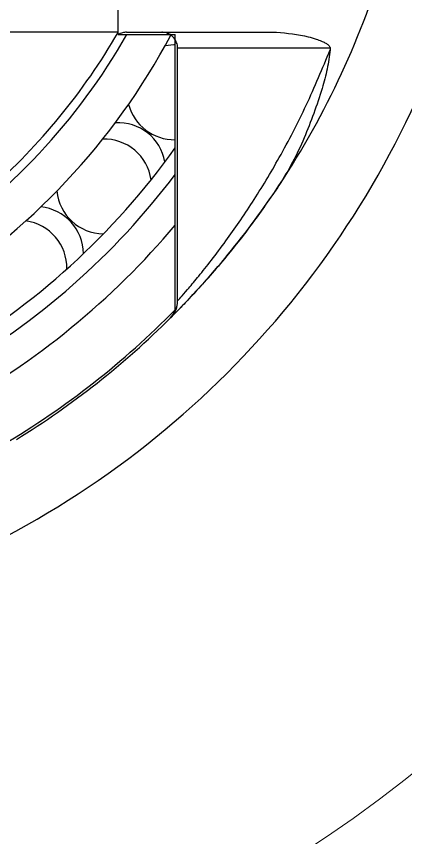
# Model space of a CAD drawing. Header units: millimetres. Extents: x 2 to 1187, y 2 to 839.
# Drawn here: x 193.2 to 205.5, y 420.16 to 446.13 of the extents above; entities that cross this region are included whole.
import ezdxf

# ---------------------------------------------------------------- set-up
doc = ezdxf.new("R2010")
doc.units = ezdxf.units.MM

msp = doc.modelspace()

# ---------------------------------------------------------------- hatches: boundary and pattern name
h = msp.add_hatch()
h.set_pattern_fill('ANSI31', color=256, scale=0.3)
h.paths.add_polyline_path([(600.3858, 723.2245), (600.3858, 724.6149), (599.1608, 724.6149, 0.4142136), (598.8858, 724.3399), (598.8858, 719.8899, 0.4142136), (599.1608, 719.6149), (600.3858, 719.6149), (600.3858, 721.0053, -0.4449663)])
h.paths.add_polyline_path([(648.8858, 724.3399, 0.4142136), (648.6108, 724.6149), (647.8858, 724.6149), (647.3858, 724.6149), (647.3858, 723.2245, -0.4449663), (647.3858, 721.0053), (647.3858, 719.6149), (648.6108, 719.6149, 0.4142136), (648.8858, 719.8899)])
h.paths.add_polyline_path([(648.8858, 681.5899, 0.4142136), (648.6108, 681.8649), (647.3858, 681.8649), (647.3858, 680.4745, -0.4449663), (647.3858, 678.2553), (647.3858, 676.8649), (648.6108, 676.8649, 0.4142136), (648.8858, 677.1399)])
h.paths.add_polyline_path([(600.3858, 678.2553, -0.4449663), (600.3858, 680.4745), (600.3858, 681.8649), (599.1608, 681.8649, 0.4142136), (598.8858, 681.5899), (598.8858, 677.1399, 0.4142136), (599.1608, 676.8649), (600.1358, 676.8649), (600.3858, 676.8649)])
h.paths.add_polyline_path([(204.0979, 197.9237, 0.4142136), (203.8229, 198.1987), (203.0979, 198.1987), (202.5979, 198.1987), (202.5979, 196.8084, -0.2124421), (203.0916, 195.6987, -0.2124421), (202.5979, 194.5891), (202.5979, 193.1987), (203.8229, 193.1987, 0.4142136), (204.0979, 193.4737)])
h.paths.add_polyline_path([(155.5979, 198.1987), (154.3729, 198.1987, 0.4142136), (154.0979, 197.9237), (154.0979, 193.4737, 0.4142136), (154.3729, 193.1987), (155.5979, 193.1987), (155.5979, 194.5891, -0.2124421), (155.1041, 195.6987, -0.2124421), (155.5979, 196.8084)])
h.paths.add_polyline_path([(155.5979, 154.0584), (155.5979, 155.4487), (154.3729, 155.4487, 0.4142136), (154.0979, 155.1737), (154.0979, 150.7237, 0.4142136), (154.3729, 150.4487), (155.3479, 150.4487), (155.5979, 150.4487), (155.5979, 151.8391, -0.4449663)])
h.paths.add_polyline_path([(204.0979, 155.1737, 0.4142136), (203.8229, 155.4487), (202.5979, 155.4487), (202.5979, 154.0584, -0.2124421), (203.0916, 152.9487, -0.2124421), (202.5979, 151.8391), (202.5979, 150.4487), (203.8229, 150.4487, 0.4142136), (204.0979, 150.7237)])
h = msp.add_hatch()
h.set_pattern_fill('ANSI31', color=256, scale=0.3, angle=90)
h.paths.add_polyline_path([(159.0979, 197.9237, 0.4142136), (158.8229, 198.1987), (157.5979, 198.1987), (157.5979, 196.8084, -0.2124421), (158.0916, 195.6987, -0.2124421), (157.5979, 194.5891), (157.5979, 193.1987), (158.8229, 193.1987, 0.4142136), (159.0979, 193.4737)])
h.paths.add_polyline_path([(200.5979, 196.8084), (200.5979, 198.1987), (199.3729, 198.1987, 0.4142136), (199.0979, 197.9237), (199.0979, 193.4737, 0.4142136), (199.3729, 193.1987), (200.3479, 193.1987), (200.5979, 193.1987), (200.5979, 194.5891, -0.4449663)])
h.paths.add_polyline_path([(157.5979, 154.0584), (157.5979, 155.4487), (158.8229, 155.4487), (159.0979, 155.4487), (159.0979, 150.4487), (158.8229, 150.4487), (157.5979, 150.4487), (157.5979, 151.8391, 0.4449663)])
h.paths.add_polyline_path([(200.5979, 154.0584), (200.5979, 155.4487), (199.3729, 155.4487, 0.4142136), (199.0979, 155.1737), (199.0979, 150.7237, 0.4142136), (199.3729, 150.4487), (200.5979, 150.4487), (200.5979, 151.8391, -0.4449663)])
h.paths.add_polyline_path([(603.8858, 724.3399, 0.4142136), (603.6108, 724.6149), (602.3858, 724.6149), (602.3858, 723.2245, -0.4449663), (602.3858, 721.0053), (602.3858, 719.6149), (603.6108, 719.6149, 0.4142136), (603.8858, 719.8899)])
h.paths.add_polyline_path([(645.3858, 724.6149), (644.1608, 724.6149, 0.4142136), (643.8858, 724.3399), (643.8858, 719.8899, 0.4142136), (644.1608, 719.6149), (645.1358, 719.6149), (645.3858, 719.6149), (645.3858, 721.0053, -0.4449663), (645.3858, 723.2245)])
h.paths.add_polyline_path([(645.3858, 680.4745), (645.3858, 681.8649), (644.1608, 681.8649, 0.4142136), (643.8858, 681.5899), (643.8858, 677.1399, 0.4142136), (644.1608, 676.8649), (645.3858, 676.8649), (645.3858, 678.2553, -0.4449663)])
h.paths.add_polyline_path([(603.8858, 681.5899, 0.4142136), (603.6108, 681.8649), (602.6358, 681.8649), (602.3858, 681.8649), (602.3858, 680.4745, -0.4449663), (602.3858, 678.2553), (602.3858, 676.8649), (603.6108, 676.8649, 0.4142136), (603.8858, 677.1399)])

# ---------------------------------------------------------------- linework, layer by layer
at = {"color": 7, "linetype": 'Continuous', "lineweight": 25}
for p, q in [((196.4184, 445.5516), (196.4184, 448.1266)), ((196.4151, 445.6266), (190.7313, 445.6266)), ((196.4151, 445.6209), (196.4151, 445.6266)), ((196.4151, 445.6266), (196.4179, 445.6266)), ((196.4151, 445.6209), (196.4179, 445.6257)), ((196.4151, 445.5516), (198.2198, 445.5516)), ((196.4179, 445.6266), (196.4179, 445.6257)), ((196.4179, 445.6266), (196.4184, 445.6266)), ((196.4179, 445.6257), (196.4184, 445.6266)), ((196.6785, 445.6266), (197.7948, 445.6266)), ((197.7973, 445.6266), (201.4255, 445.6266)), ((198.2198, 436.8491), (198.2198, 445.5516)), ((198.2948, 437.1273), (198.2948, 445.1266)), ((198.2973, 445.1266), (198.2948, 445.1266)), ((198.2973, 437.1297), (198.2973, 445.1266)), ((203.1178, 445.1266), (198.2973, 445.1266)), ((203.1178, 445.1266), (203.1178, 445.0744)), ((198.2948, 437.1273), (198.2973, 437.1297))]:
    msp.add_line(p, q, dxfattribs=at)
at = {"color": 7, "linetype": 'Continuous', "lineweight": 25, "flags": 128}
msp.add_lwpolyline([(198.2198, 445.2273), (198.1738, 445.2274), (197.8996, 445.1983)], dxfattribs=at)
at = {"color": 7, "linetype": 'Continuous', "lineweight": 18}
msp.add_circle((179.0979, 455.6266), 42.7508, dxfattribs=at)
at = {"color": 7, "linetype": 'Continuous', "lineweight": 25}
for centre, radius, start, end in [((179.0979, 455.6266), 56.25, 154.83497, 352.33774), ((179.0979, 455.6266), 29.375, 297.91007, 345.2075), ((179.0979, 455.6266), 26.875, 326.4672, 343.79531), ((179.0979, 455.6266), 20.275, 303.7018, 330.20374), ((179.0979, 455.6266), 21.5, 301.5509, 332.01146), ((179.0979, 455.6266), 20, 311.40962, 329.98115), ((198.1941, 443.7275), 1.5, 194.82238, 270.98374), ((196.418, 441.2647), 1.5, 9.93231, 93.5846), ((195.9751, 440.7467), 1.5, 8.19674, 91.84904), ((179.0979, 455.6266), 23.5, 300.12309, 324.45889), ((179.0979, 455.6266), 24, 300.05952, 322.82053), ((179.0979, 455.6266), 26.875, 314.92646, 326.4672), ((195.9751, 440.7467), 1.5, 185.34869, 269.00099), ((193.8179, 438.6098), 1.5, 0.45862, 84.11092), ((179.0979, 455.6266), 25, 298.72293, 319.89602), ((193.2958, 438.1717), 1.5, 358.72306, 82.37535), ((197.5473, 437.1297), 0.75, 314.92646, 0), ((179.0979, 455.6266), 26.8, 300.67247, 315.52076), ((179.0979, 455.6266), 26.875, 301.65253, 314.91836)]:
    msp.add_arc(centre, radius, start, end, dxfattribs=at)
for points, knots in [([(196.6785, 445.6266), (196.6364, 445.6238), (196.5434, 445.6179), (196.4604, 445.575), (196.4151, 445.5516)], [0, 0, 0, 0, 0.453647, 1, 1, 1, 1]), ([(198.2948, 445.1266), (198.2948, 445.1278), (198.2947, 445.185), (198.2744, 445.2989), (198.1903, 445.4479), (198.0617, 445.5601), (197.9221, 445.6184), (197.8304, 445.6243), (197.7948, 445.6266)], [0, 0, 0, 0, 0.004815, 0.219463, 0.4341109, 0.6487756, 0.8634672, 1, 1, 1, 1]), ([(201.4255, 445.6266), (201.7627, 445.5978), (202.187, 445.5616), (202.65, 445.4202), (202.8257, 445.3551), (202.95, 445.2977), (203.0337, 445.2481), (203.0862, 445.2015), (203.1106, 445.1655), (203.1175, 445.1405), (203.1177, 445.1286), (203.1178, 445.1266)], [0, 0, 0, 0, 0.5560598, 0.6997406, 0.7980572, 0.8652801, 0.9257626, 0.9580945, 0.9803316, 0.9966571, 1, 1, 1, 1]), ([(198.2973, 437.1297), (198.3187, 437.1537), (198.3576, 437.1974), (198.6016, 437.4775), (198.8208, 437.7382), (199.0754, 438.0496), (199.3642, 438.4114), (199.8024, 438.9933), (200.2415, 439.6142), (200.8144, 440.4748), (201.548, 441.6963), (202.3891, 443.3123), (202.8738, 444.4844), (203.1178, 445.0744)], [0, 0, 0, 0, 0.0876965, 0.1594445, 0.2342166, 0.2413903, 0.3184639, 0.3975307, 0.4671984, 0.5369013, 0.6808464, 0.8393544, 1, 1, 1, 1]), ([(203.1178, 445.0744), (203.0914, 444.8697), (203.038, 444.4557), (202.7702, 443.518), (202.4174, 442.5274), (201.9456, 441.5057), (201.6485, 441.0221), (201.5001, 440.7804)], [0, 0, 0, 0, 0.1338274, 0.2706493, 0.6318115, 0.8159831, 1, 1, 1, 1]), ([(201.5001, 440.7804), (201.2262, 440.3817), (200.6788, 439.5849), (199.9332, 438.6408), (199.3166, 437.9162), (198.8703, 437.4213), (198.5164, 437.0457), (198.3627, 436.8882), (198.2859, 436.8094)], [0, 0, 0, 0, 0.2261489, 0.4518807, 0.6040546, 0.7560461, 0.8780696, 1, 1, 1, 1]), ([(198.0743, 436.596), (198.1281, 436.6614), (198.2356, 436.7922), (198.2898, 436.9875), (198.2938, 437.0993), (198.2948, 437.1273)], [0, 0, 0, 0, 0.428552, 0.8571061, 1, 1, 1, 1])]:
    msp.add_open_spline(points, degree=3, knots=knots, dxfattribs=at)

doc.saveas('drawing.dxf')
